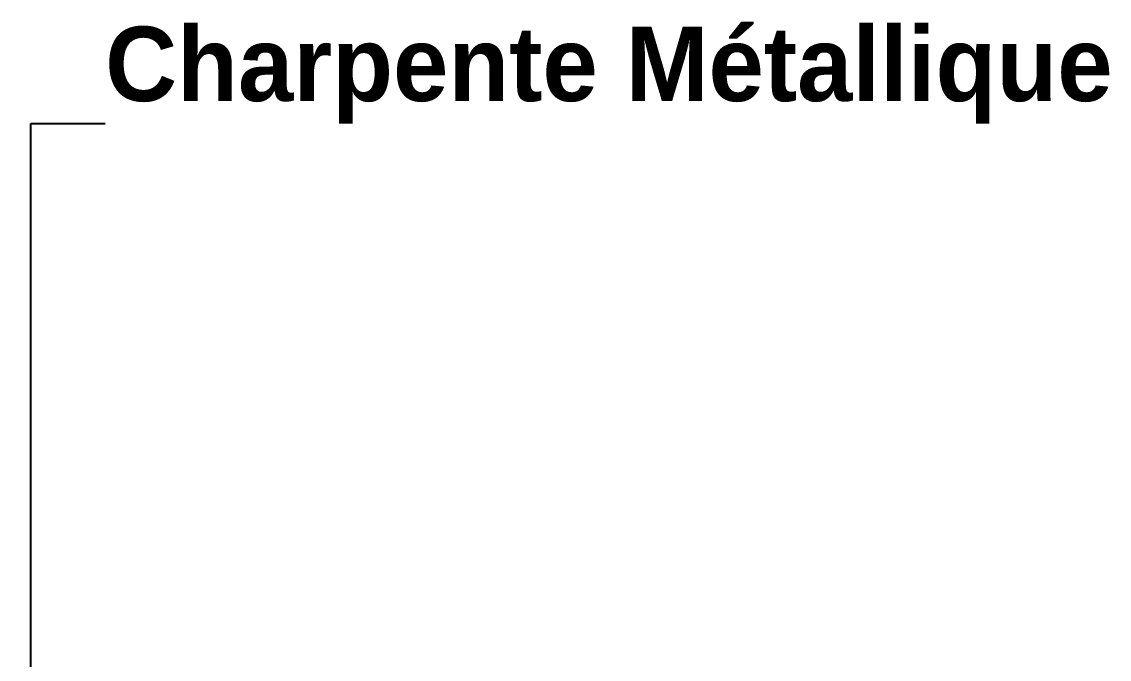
# Model space of a CAD drawing. Header units: millimetres. Extents: x 365175 to 2667127, y -330297 to -162108.
# Drawn here: x 2015488 to 2022786, y -317980 to -313699 of the extents above; entities that cross this region are included whole.
import ezdxf

# ---------------------------------------------------------------- set-up
doc = ezdxf.new("R2010")
doc.units = ezdxf.units.MM
doc.header["$MEASUREMENT"] = 0
doc.layers.add('Cotations - Altitudes & Niveaux', color=7, linetype='Continuous')
doc.styles.add('STYLE_GENERE_5', font='')
doc.styles.get('STYLE_GENERE_5').set_extended_font_data('Agency FB', bold=True)
doc.dimstyles.new('STYLE_GENERE__6', dxfattribs={"dimtxt": 0.18, "dimasz": 114, "dimexe": 0.18, "dimexo": 0.0625, "dimgap": 0, "dimtad": 0, "dimtih": 1, "dimtoh": 1, "dimdec": 4, "dimzin": 0, "dimdsep": 46, "dimcen": 0.09, "dimadec": 0, "dimazin": 0, "dimtfac": 1, "dimtdec": 4, "dimtmove": 0, "dimatfit": 3, "dimldrblk": 'ARROWHEAD_16', "dimfxl": 0, "dimtolj": 1, "dimtzin": 0, "dimarcsym": 0})

# ---------------------------------------------------------------- blocks, each defined once
blk = doc.blocks.new('ARROWHEAD_16')
at = {"linetype": 'Continuous', "lineweight": 0}
blk.add_hatch(color=0, dxfattribs=at).paths.add_polyline_path([(-0.9093, 0.525), (0, 0), (-0.9093, -0.525)])
at = {"color": 0, "linetype": 'Continuous', "lineweight": 0}
blk.add_line((0, 0), (-1, 0), dxfattribs=at)

msp = doc.modelspace()

# ---------------------------------------------------------------- texts
at = {"layer": 'Cotations - Altitudes & Niveaux', "color": 14, "linetype": 'Continuous', "lineweight": 5, "true_color": 0x990000, "insert": (2016047.625, -314382.963), "char_height": 500, "attachment_point": 7, "style": 'STYLE_GENERE_5'}
msp.add_mtext('\\A1;{\\pql;\\fAgency FB|b1|i0|c0|p34;Charpente Métallique}', dxfattribs=at)

# ---------------------------------------------------------------- leaders
at = {"layer": 'Cotations - Altitudes & Niveaux', "color": 7, "linetype": 'Continuous', "lineweight": 5, "annotation_type": 0, "has_hookline": 1, "hookline_direction": 0, "text_width": 4633.5}
msp.add_leader([(2015547.625, -318971.573), (2015547.625, -314382.963), (2016047.625, -314382.963)], dimstyle='STYLE_GENERE__6', dxfattribs=at)

doc.saveas('drawing.dxf')
